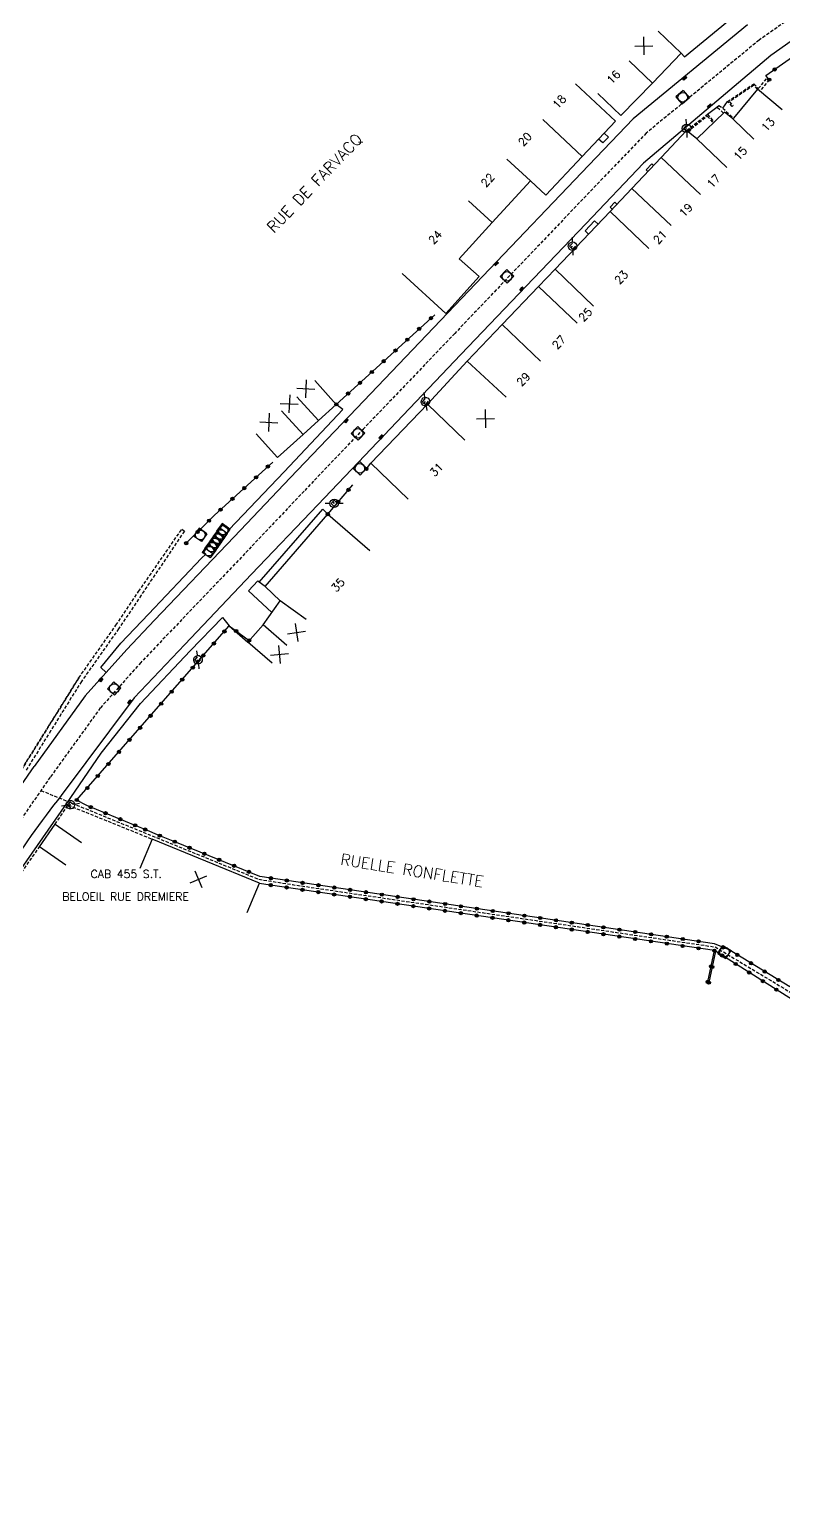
# Model space of a CAD drawing. Header units: millimetres. Extents: x 104000 to 105001, y 137000 to 138000.
# Drawn here: x 104667.5 to 104785.3, y 137482.9 to 137710.3 of the extents above; entities that cross this region are included whole.
import ezdxf
from ezdxf.enums import TextEntityAlignment as Align

# ---------------------------------------------------------------- set-up
doc = ezdxf.new("R2010")
doc.units = ezdxf.units.MM
doc.linetypes.add('DASHED', pattern=[0.75, 0.5, -0.25])
doc.layers.get('0').update_dxf_attribs({"linetype": 'CONTINUOUS'})
for name, color, linetype in [('W0001', 6, 'DASHED'), ('W0008', 7, 'CONTINUOUS'), ('W0100', 7, 'CONTINUOUS'), ('W0112', 1, 'DASHED'), ('W0322', 7, 'CONTINUOUS'), ('W0334', 7, 'CONTINUOUS'), ('W0400', 7, 'CONTINUOUS'), ('W0420', 7, 'CONTINUOUS'), ('W0471', 7, 'CONTINUOUS'), ('W0984', 7, 'CONTINUOUS'), ('W0989', 7, 'CONTINUOUS'), ('W0991', 7, 'CONTINUOUS'), ('W1102', 7, 'CONTINUOUS')]:
    doc.layers.add(name, color=color, linetype=linetype)
doc.styles.get("Standard").update_dxf_attribs({"font": 'romans.shx', "width": 0.85})

# ---------------------------------------------------------------- blocks, each defined once
blk = doc.blocks.new('T471')
for p, q in [((-0.333334, 0.333334), (-0.333334, -0.333334)), ((-0.333334, 0.333334), (0.333334, 0.333334)), ((-0.333334, 0), (0, 0)), ((0.500001, 0.500001), (1.000002, 1.000002)), ((-0.500001, -0.500001), (-1.000002, -1.000002)), ((-0.333334, -0.333334), (0.333334, -0.333334))]:
    blk.add_line(p, q)
blk.add_ellipse((0, 0), major_axis=(0.471405, 0.471405), ratio=1, start_param=5.4977871438, end_param=11.780972451)
blk = doc.blocks.new('t991o')
at = {"color": 0, "linetype": 'Continuous'}
for p, q in [((-1, 1), (1, -1)), ((-1, -1), (1, 1))]:
    blk.add_line(p, q, dxfattribs=at)
blk = doc.blocks.new('t322o')
at = {"color": 0, "linetype": 'Continuous'}
for radius in [0.25, 0.15]:
    blk.add_circle((0, 0), radius, dxfattribs=at)
blk = doc.blocks.new('T420')
for p, q in [((0.75, 0.75), (-0.75, 0.75)), ((-0.75, 0.75), (-0.75, -0.75)), ((0.75, 0.75), (0.75, -0.75)), ((0.75, -0.75), (-0.75, -0.75))]:
    blk.add_line(p, q)
blk.add_ellipse((0, 0), major_axis=(-0.53, 0.53), ratio=1, start_param=3.926991, end_param=10.210176)
blk = doc.blocks.new('T400')
for p, q in [((-0.15, 0.3), (0.15, 0.3)), ((-0.15, -0.25), (-0.15, 0.3)), ((-0.15, 0.15), (0.15, 0.15)), ((-0.15, 0), (0.15, 0)), ((0.15, 0.3), (0.15, -0.25)), ((-0.15, -0.15), (0.15, -0.15)), ((-0.15, -0.25), (-0.15, -0.3)), ((-0.15, -0.3), (0.15, -0.3)), ((0.15, -0.3), (0.15, -0.25))]:
    blk.add_line(p, q)

msp = doc.modelspace()

# ---------------------------------------------------------------- linework, layer by layer
at = {"layer": 'W0001'}
msp.add_lwpolyline([(104811.22, 137729.53), (104781.41, 137708.59), (104763.8, 137694.08), (104757, 137687.01), (104740.39, 137669.6), (104733.91, 137662.78), (104719.62, 137647.85), (104710.38, 137638.15), (104701.66, 137628.94), (104689.22, 137615.9), (104684.9, 137611.38), (104678.57, 137604.27), (104670.73, 137593.44)], dxfattribs=at)
msp.add_lwpolyline([(104670.73, 137593.44), (104659.62, 137577.43, 0.057765)], format="xyb", dxfattribs=at)
at = {"layer": 'W0001', "flags": 128}
msp.add_lwpolyline([(104669.3, 137591.38), (104703.31, 137577.51), (104708.58, 137576.68), (104774.55, 137566.94), (104786.71, 137559.62), (104815.22, 137541.61), (104848.06, 137520.95), (104849.85, 137517.18), (104858.5, 137511.8, 0.044778), (104872.41, 137504.23), (104886.9, 137497.88, 0.078335), (104899.35, 137495.07, 0.076864), (104904.98, 137496.21), (104935.21, 137508.45, -0.02628), (104947.44, 137512.29), (104980.28, 137520.59), (104985.75, 137521.99), (105000, 137525.39)], format="xyb", dxfattribs=at)
at = {"layer": 'W0008'}
for points in [[(104896.34, 137781.65, 0.368401), (104892.56, 137782.63), (104881.52, 137776.16), (104864.12, 137766), (104852.49, 137759.18), (104838.28, 137750.85), (104828.64, 137747.43), (104826.71, 137746.69), (104825.44, 137745.64), (104823.93, 137743.43), (104820.87, 137738.22), (104816.57, 137731.44), (104813.42, 137727.53), (104783.23, 137706.21), (104763.36, 137689.36), (104754.35, 137679.9), (104745.04, 137670.14), (104734.83, 137659.47), (104718.82, 137642.62), (104712.51, 137636.01), (104702.18, 137625.17), (104691.75, 137614.21), (104683.85, 137605.85), (104672.47, 137590.62)], [(104516.38, 137374.33), (104527.6, 137366.53), (104535.81, 137360.68, 0.17055), (104541.44, 137359.02, 0.200189), (104546.94, 137361.62), (104559.77, 137374.36, 0.083772), (104567.89, 137385.43), (104568.19, 137386.25, 0.026818), (104572.98, 137398.81), (104576.34, 137408.75), (104579.03, 137416.79), (104582.21, 137426.34, -0.038212), (104589.13, 137443.53, -0.034627), (104596.46, 137456.14), (104602.85, 137466.24), (104615.44, 137486.05), (104625.14, 137501.26, 0.05525), (104635.16, 137521.03, 0.027888), (104639.27, 137534.9, -0.031859), (104645.58, 137557.19, -0.057892), (104657.15, 137579.13), (104668.26, 137595.15)], [(104672.47, 137590.62, 0.041618), (104655.4, 137564.42, 0.064435)]]:
    msp.add_lwpolyline(points, format="xyb", dxfattribs=at)
msp.add_lwpolyline([(104779.6, 137710.98), (104761.76, 137696.29), (104754.83, 137689.08), (104738.22, 137671.67), (104731.74, 137664.85), (104717.45, 137649.92), (104708.21, 137640.21), (104699.49, 137631.01), (104687.05, 137617.97), (104682.69, 137613.42), (104676.23, 137606.15), (104668.26, 137595.15)], dxfattribs=at)
at = {"layer": 'W0100'}
msp.add_line((104759.85, 137696.8), (104756.24, 137700.27), dxfattribs=at)
for points in [[(104759.85, 137696.8), (104764.76, 137701.9), (104769.25, 137706.55), (104769.77, 137706.01), (104777.92, 137712.69)], [(104785.02, 137697.71), (104781.19, 137700.92), (104777.42, 137696.41), (104777.3, 137696.28), (104776.04, 137697.37), (104771.72, 137693.17), (104770.1, 137694.48), (104766.13, 137690.27), (104761.55, 137685.42), (104758.15, 137681.81), (104749.58, 137672.83), (104746.98, 137670.12), (104741.29, 137664.16), (104735.84, 137658.43), (104729.63, 137651.72), (104720.78, 137642.5), (104726.62, 137636.88)], [(104752.77, 137701.76), (104758.99, 137695.96), (104753.81, 137690.41), (104748.1, 137684.37), (104745.73, 137686.63), (104739.74, 137680.1), (104734.57, 137674.44), (104737.73, 137671.66), (104732.49, 137665.92), (104725.68, 137672.15)], [(104712.06, 137655.41), (104715.41, 137651.7), (104712.63, 137649.18), (104710.23, 137647), (104706.24, 137643.39), (104702.88, 137647.09)], [(104705.38, 137611.27), (104701.61, 137614.55), (104703.98, 137617.27), (104706.64, 137621.01), (104704.3, 137623.27), (104714.08, 137634.55), (104720.64, 137628.86)], [(104673.19, 137579.73), (104669.08, 137582.58), (104671.53, 137586.11), (104675.64, 137583.26)], [(104701.52, 137572.3), (104703.42, 137576.93), (104686.65, 137583.8), (104684.76, 137579.18)]]:
    msp.add_lwpolyline(points, dxfattribs=at)
at = {"layer": 'W0112'}
for points in [[(104781.19, 137700.92), (104780.59, 137701.55), (104776.79, 137698.98), (104777.36, 137698.38), (104777.23, 137698.25), (104776.51, 137699.01), (104780.6, 137701.77), (104781.29, 137701.04), (104782.65, 137702.63), (104783.01, 137702.42), (104781.52, 137700.64)], [(104775.87, 137697.2), (104774.81, 137698.15), (104775.13, 137698.41), (104775.75, 137697.98), (104777.42, 137696.41)], [(104770.1, 137694.48), (104773.35, 137697.01), (104774.42, 137695.79)], [(104770.26, 137694.35), (104773.32, 137696.73), (104774.27, 137695.65)], [(104675.22, 137608.98), (104666.33, 137594.73), (104670.37, 137601.2), (104675.22, 137608.98), (104681.02, 137617.2), (104684.55, 137622.46), (104691.29, 137632.19), (104691.69, 137631.89), (104684.96, 137621.91), (104681.43, 137616.65), (104675.63, 137608.43), (104670.83, 137600.73), (104666.88, 137594.38)], [(104671.53, 137586.11), (104673.54, 137589.1), (104686.65, 137583.8)], [(104662.76, 137567.28), (104659.41, 137568.75), (104659.86, 137569.43), (104663.71, 137574.89), (104669.08, 137582.58)]]:
    msp.add_lwpolyline(points, dxfattribs=at)
at = {"layer": 'W0322'}
for points in [[(104783.01, 137702.42), (104782.48, 137703.06), (104790.93, 137708.99)], [(104715.41, 137651.7), (104730.79, 137665.71)], [(104691.99, 137630.01), (104696.4, 137634.38), (104705.48, 137642.67)], [(104720.11, 137641.61), (104720.78, 137642.5)], [(104714.08, 137634.56), (104717.98, 137639.14)], [(104684.02, 137585.94), (104676.49, 137589.02), (104674.87, 137589.85), (104698.7, 137617.09), (104701.83, 137614.8)], [(104803.73, 137591.47), (104786.22, 137560.7), (104776.77, 137566.47), (104774.45, 137567.44), (104703.47, 137577.94), (104690.19, 137583.38), (104687.87, 137584.32), (104685.59, 137585.28), (104684.02, 137585.94)], [(104773.39, 137561.48), (104774.43, 137566.37), (104703.39, 137576.87)], [(104844.59, 137513.19), (104847.96, 137519.86), (104821.11, 137536.85), (104774.63, 137566.26), (104773.58, 137561.37)]]:
    msp.add_lwpolyline(points, dxfattribs=at)
at = {"layer": 'W0334'}
for points in [[(104775.75, 137697.98), (104776.51, 137699.01)], [(104773.35, 137697.01), (104774.81, 137698.15)], [(104757.24, 137694.08), (104757.91, 137693.46), (104757.03, 137692.54), (104756.37, 137693.15)], [(104764.07, 137688.09), (104763.79, 137688.36), (104764.66, 137689.26), (104764.93, 137689)], [(104758.49, 137682.18), (104758.16, 137682.48), (104758.9, 137683.27), (104759.23, 137682.96)], [(104756.27, 137679.84), (104755.74, 137680.35), (104754.28, 137678.81), (104754.81, 137678.31)], [(104679.48, 137609.81), (104678.66, 137610.59), (104681.79, 137614.4), (104686.09, 137618.93), (104694.38, 137627.69), (104695.06, 137628.3), (104694.75, 137628.59), (104697.63, 137632.88), (104698.67, 137632.14), (104707.27, 137641.14), (104716.43, 137650.92), (104715.41, 137651.7)], [(104703.36, 137623.95), (104713.29, 137635.31), (104714.08, 137634.55)], [(104704.3, 137623.27), (104703.36, 137623.95), (104703.15, 137624.16), (104701.7, 137622.57), (104705.35, 137619.19)], [(104673.32, 137589.3), (104673.3, 137589.28), (104678.69, 137597.24), (104684.86, 137604.96), (104692.62, 137613.21), (104697.64, 137618.43), (104698.7, 137617.09), (104701.61, 137614.55)], [(104658.94, 137560.21), (104655.66, 137561.86), (104659.25, 137568.62), (104663.42, 137575.1), (104673.3, 137589.28), (104673.54, 137589.1)]]:
    msp.add_lwpolyline(points, dxfattribs=at)
at = {"layer": 'W1102'}
for p, q in [((104765.65, 137710.02), (104769.25, 137706.55)), ((104761.16, 137705.37), (104764.76, 137701.9)), ((104747.68, 137696.2), (104753.81, 137690.41)), ((104777.3, 137696.28), (104780.6, 137693.11)), ((104771.72, 137693.17), (104776.37, 137688.7)), ((104742.04, 137690.01), (104745.73, 137686.63)), ((104772.29, 137684.46), (104766.13, 137690.27)), ((104767.67, 137679.64), (104761.55, 137685.42)), ((104736.04, 137683.47), (104739.74, 137680.1)), ((104764.21, 137676.03), (104758.15, 137681.81)), ((104755.59, 137667.06), (104749.58, 137672.83)), ((104753.01, 137664.37), (104746.98, 137670.12)), ((104747.31, 137658.43), (104741.29, 137664.16)), ((104741.92, 137652.81), (104735.84, 137658.43)), ((104706.87, 137650.71), (104710.23, 137647)), ((104709.27, 137652.88), (104712.63, 137649.18)), ((104735.48, 137646.11), (104729.63, 137651.72)), ((104710.72, 137618.12), (104706.64, 137621.01)), ((104707.69, 137614.04), (104703.98, 137617.27))]:
    msp.add_line(p, q, dxfattribs=at)

# ---------------------------------------------------------------- block references
at = {"layer": 'W0322'}
for p, rotation in [((104783.85, 137704.02), 35.09778050551059), ((104783.01, 137702.42), 129.53921316166), ((104730.2, 137665.17), 42.327140624875), ((104726.5, 137661.8), 42.327140624875), ((104728.35, 137663.49), 42.327140624875), ((104724.65, 137660.12), 42.327140624875), ((104722.81, 137658.44), 42.327140624875), ((104719.11, 137655.07), 42.327140624875), ((104720.96, 137656.75), 42.327140624875), ((104717.26, 137653.39), 42.327140624875), ((104715.41, 137651.7), 42.327140624875), ((104704.74, 137642), 42.4127833104882), ((104720.11, 137641.61), 52.8611535996929), ((104702.89, 137640.31), 42.4127833104882), ((104699.2, 137636.94), 42.4127833104882), ((104701.05, 137638.62), 42.4127833104882), ((104717.32, 137638.36), 49.53732532096259), ((104697.35, 137635.25), 42.4127833104882), ((104714.08, 137634.56), 49.53732532096259), ((104715.7, 137636.46), 49.53732532096259), ((104695.54, 137633.53), 44.7197649847023), ((104691.99, 137630.01), 44.7197649847023), ((104693.77, 137631.77), 44.7197649847023), ((104697.95, 137616.23), 48.82375527342749), ((104699.79, 137616.29), 323.839292226323), ((104696.3, 137614.35), 48.82375527342749), ((104701.81, 137614.81), 323.839292226323), ((104694.65, 137612.47), 48.82375527342749), ((104693.01, 137610.58), 48.82375527342749), ((104691.36, 137608.7), 48.82375527342749), ((104688.07, 137604.94), 48.82375527342749), ((104689.72, 137606.82), 48.82375527342749), ((104686.42, 137603.06), 48.82375527342749), ((104684.78, 137601.18), 48.82375527342749), ((104683.13, 137599.29), 48.82375527342749), ((104681.49, 137597.41), 48.82375527342749), ((104678.19, 137593.65), 48.82375527342749), ((104679.84, 137595.53), 48.82375527342749), ((104676.55, 137591.77), 48.82375527342749), ((104674.9, 137589.89), 48.82375527342749), ((104677.08, 137588.78), 157.740479069519), ((104679.39, 137587.83), 157.740479069519), ((104681.7, 137586.89), 157.740479069519), ((104684.02, 137585.94), 157.740479069519), ((104685.59, 137585.28), 157.926192787264), ((104687.87, 137584.32), 157.926192787264), ((104690.19, 137583.38), 157.926192787264), ((104692.51, 137582.44), 157.926192787264), ((104694.82, 137581.5), 157.926192787264), ((104697.14, 137580.56), 157.926192787264), ((104699.46, 137579.62), 157.926192787264), ((104701.77, 137578.68), 157.926192787264), ((104705.2, 137577.68), 171.5899693443894), ((104705.18, 137576.6), 171.58996934439), ((104707.66, 137576.24), 171.58996934439), ((104707.68, 137577.32), 171.5899693443894), ((104710.13, 137575.87), 171.58996934439), ((104710.15, 137576.95), 171.5899693443894), ((104712.6, 137575.51), 171.58996934439), ((104712.62, 137576.58), 171.5899693443894), ((104715.1, 137576.22), 171.5899693443894), ((104717.57, 137575.85), 171.5899693443894), ((104720.04, 137575.49), 171.5899693443894), ((104715.08, 137575.14), 171.58996934439), ((104717.55, 137574.78), 171.58996934439), ((104720.02, 137574.41), 171.58996934439), ((104722.49, 137574.05), 171.58996934439), ((104722.52, 137575.12), 171.5899693443894), ((104724.97, 137573.68), 171.58996934439), ((104724.99, 137574.76), 171.5899693443894), ((104727.44, 137573.31), 171.58996934439), ((104727.46, 137574.39), 171.5899693443894), ((104729.94, 137574.03), 171.5899693443894), ((104732.41, 137573.66), 171.5899693443894), ((104734.88, 137573.29), 171.5899693443894), ((104729.91, 137572.95), 171.58996934439), ((104732.39, 137572.58), 171.58996934439), ((104734.86, 137572.22), 171.58996934439), ((104737.33, 137571.85), 171.58996934439), ((104737.36, 137572.93), 171.5899693443894), ((104739.81, 137571.49), 171.58996934439), ((104739.83, 137572.56), 171.5899693443894), ((104742.28, 137571.12), 171.58996934439), ((104742.3, 137572.2), 171.5899693443894), ((104744.75, 137570.75), 171.58996934439), ((104744.77, 137571.83), 171.5899693443894), ((104747.25, 137571.47), 171.5899693443894), ((104749.72, 137571.1), 171.5899693443894), ((104747.23, 137570.39), 171.58996934439), ((104749.7, 137570.02), 171.58996934439), ((104752.17, 137569.66), 171.58996934439), ((104752.19, 137570.73), 171.5899693443894), ((104754.65, 137569.29), 171.58996934439), ((104754.67, 137570.37), 171.5899693443894), ((104757.12, 137568.93), 171.58996934439), ((104757.14, 137570), 171.5899693443894), ((104759.59, 137568.56), 171.58996934439), ((104759.61, 137569.64), 171.5899693443894), ((104762.09, 137569.27), 171.5899693443894), ((104764.56, 137568.91), 171.5899693443894), ((104767.03, 137568.54), 171.5899693443894), ((104762.06, 137568.19), 171.58996934439), ((104764.54, 137567.83), 171.58996934439), ((104767.01, 137567.46), 171.58996934439), ((104769.48, 137567.1), 171.58996934439), ((104769.51, 137568.18), 171.5899693443894), ((104771.96, 137566.73), 171.58996934439), ((104771.98, 137567.81), 171.5899693443894), ((104774.43, 137566.37), 171.58996934439), ((104775.81, 137566.87), 171.056253268538), ((104773.91, 137563.92), 257.9604218216418), ((104775.66, 137565.61), 147.678249306513), ((104777.77, 137564.27), 147.678249306513), ((104778.02, 137565.7), 148.629354721899), ((104780.16, 137564.4), 148.629354721899), ((104774.1, 137563.82), 257.9604218216418), ((104779.88, 137562.94), 147.678249306513), ((104782, 137561.6), 147.678249306513), ((104782.29, 137563.1), 148.629354721899), ((104784.43, 137561.79), 148.629354721899), ((104773.39, 137561.48), 257.9604218216418), ((104773.58, 137561.37), 257.9604218216418), ((104784.11, 137560.26), 147.678249306513)]:
    msp.add_blockref('t322o', p, dxfattribs=dict(at, rotation=rotation))
at = {"layer": 'W0400'}
for p, rotation in [((104769.81, 137702.67), 131.5637123098268), ((104773.67, 137698.33), 129.53921316166), ((104740.4, 137673.72), 316.265678464206), ((104744.39, 137669.7), 136.2885304034509), ((104716.93, 137649.14), 136.3896927413936), ((104722.39, 137646.6), 136.4201051765669), ((104678.67, 137608.67), 138.3479574059101), ((104683.16, 137605.18), 142.8921870511736)]:
    msp.add_blockref('T400', p, dxfattribs=dict(at, rotation=rotation))
at = {"layer": 'W0420'}
for p, rotation in [((104769.49, 137699.67), 41.5637123098268), ((104742.05, 137671.69), 316.265678464206), ((104718.79, 137647.18), 46.3896927413936), ((104719.09, 137641.7), 46.27066621748391), ((104697.76, 137632.05), 324.579773145474), ((104694.18, 137631.3), 324.579773145474), ((104695.96, 137629.39), 324.579773145474), ((104696.42, 137630.04), 324.579773145474), ((104696.89, 137630.73), 324.579773145474), ((104697.35, 137631.37), 324.579773145474), ((104695.54, 137628.76), 324.579773145474), ((104680.73, 137607.31), 48.34795740591009), ((104776.01, 137566.15), 147.667769863146)]:
    msp.add_blockref('T420', p, dxfattribs=dict(at, rotation=rotation))
at = {"layer": 'W0471'}
for p, rotation in [((104770.09, 137694.82), 46.6835060711951), ((104752.3, 137676.4), 46.2194725763183), ((104729.34, 137652.13), 52.861153599693), ((104715.09, 137636.24), 315.965650595943), ((104693.82, 137611.81), 51.3877312324043), ((104673.91, 137589.16), 323.910280849785)]:
    msp.add_blockref('T471', p, dxfattribs=dict(at, rotation=rotation))
at = {"layer": 'W0991'}
for p, rotation in [((104763.41, 137707.7), 316.0025840870712), ((104710.66, 137654.14), 312.1920926991158), ((104708.07, 137651.79), 312.192092700247), ((104738.7, 137649.46), 316.1682081969807), ((104704.88, 137648.9), 312.1920926997169), ((104709.2, 137616.08), 323.407771247726), ((104706.54, 137612.65), 320.2538926022829), ((104693.91, 137577.5), 67.70509224046812)]:
    msp.add_blockref('t991o', p, dxfattribs=dict(at, rotation=rotation))

# ---------------------------------------------------------------- texts
at = {"layer": 'W0984'}
for s, p in [('CAB 455 S.T.', (104682.63, 137578.34)), ('BELOEIL RUE DREMIERE', (104682.52, 137574.81))]:
    msp.add_text(s, height=1.25, dxfattribs=at).set_placement(p, align=Align.MIDDLE)
at = {"layer": 'W0989'}
for s, rotation, p in [('RUE DE FARVACQ', 46.3111, (104712.08, 137686.22)), ('RUELLE RONFLETTE', 350.9725, (104727.24, 137578.9))]:
    msp.add_text(s, height=1.75, rotation=rotation, dxfattribs=at).set_placement(p, align=Align.MIDDLE)
at = {"layer": 'W0991'}
for s, rotation, p in [('16', 46.0664, (104758.7, 137702.82)), ('18', 47.4847, (104750.23, 137698.98)), ('13', 46.1682, (104782.81, 137695.41)), ('20', 47.6763, (104744.86, 137693.11)), ('15', 46.1682, (104778.49, 137690.91)), ('22', 47.4848, (104739.04, 137686.74)), ('17', 46.1682, (104774.33, 137686.58)), ('19', 46.1682, (104769.98, 137682.05)), ('24', 47.5475, (104730.86, 137677.81)), ('21', 46.1682, (104765.94, 137677.84)), ('23', 46.1682, (104759.9, 137671.55)), ('25', 46.1682, (104754.3, 137665.71)), ('27', 46.1682, (104750.16, 137661.4)), ('29', 46.1682, (104744.61, 137655.62)), ('31', 46.1682, (104731.05, 137641.5)), ('35', 47.2896, (104715.68, 137623.49))]:
    msp.add_text(s, height=1.25, rotation=rotation, dxfattribs=at).set_placement(p, align=Align.MIDDLE)

doc.saveas('drawing.dxf')
